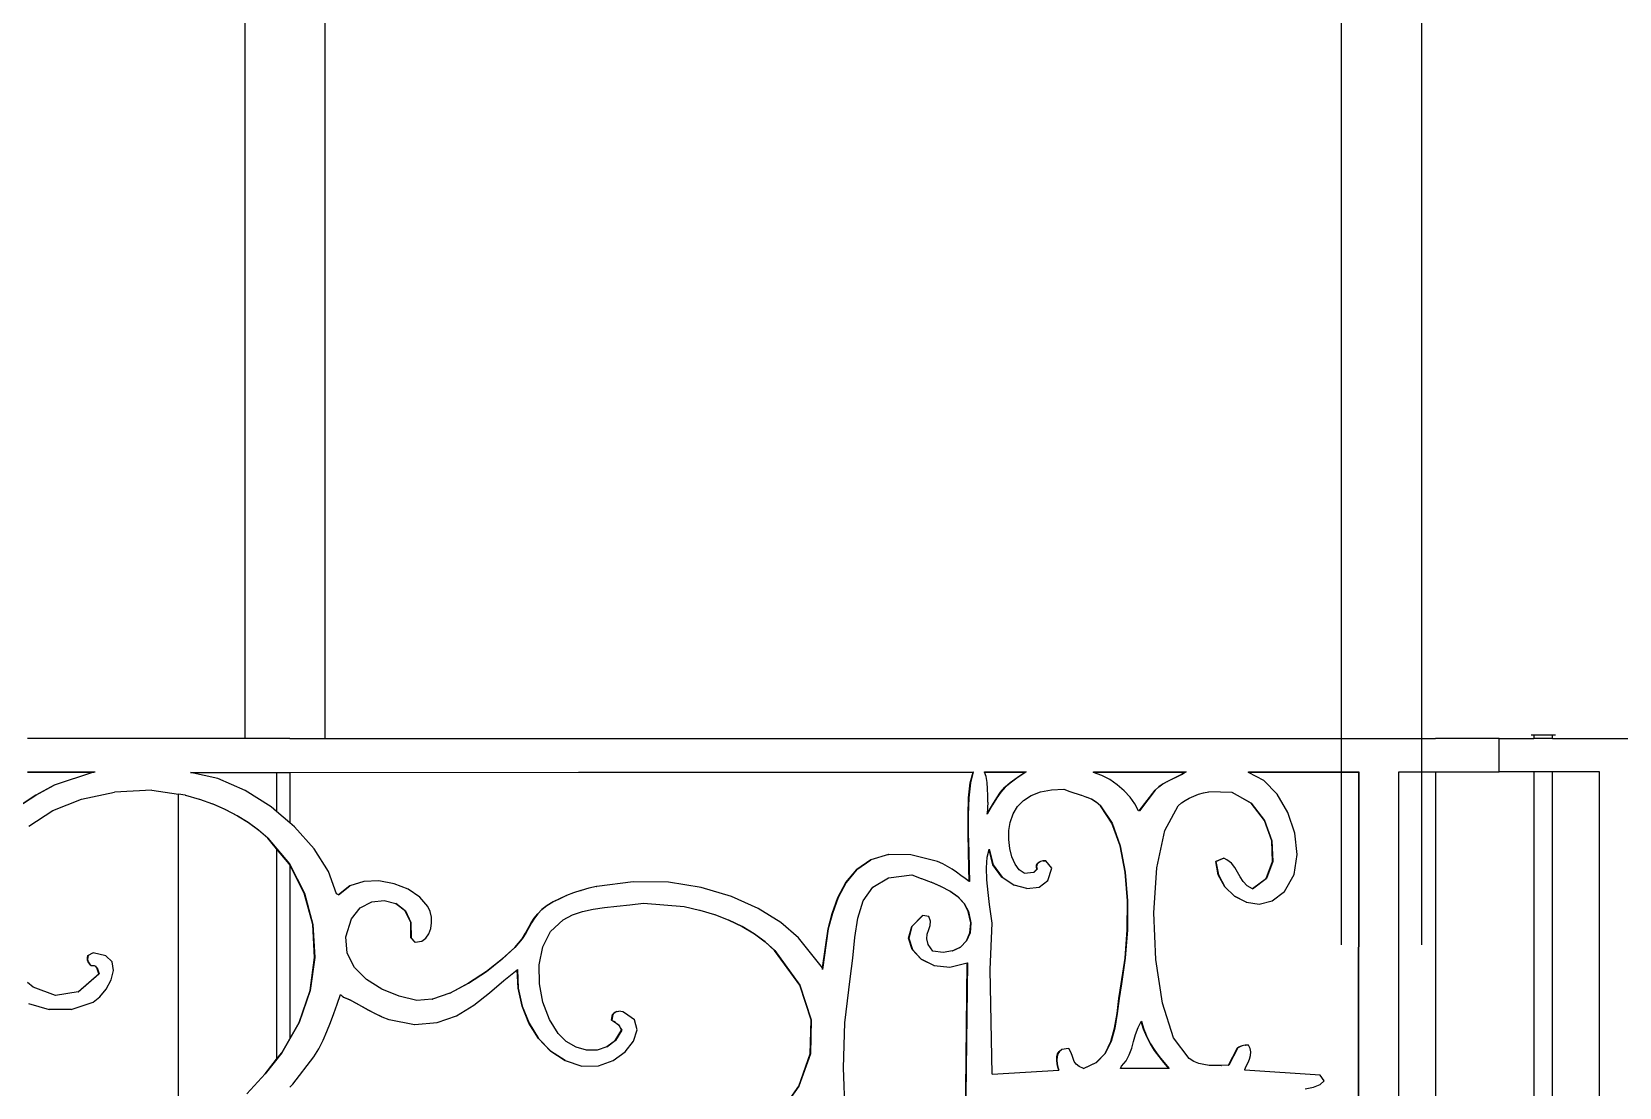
# Model space of a CAD drawing. Header units: inches. Extents: x -2812 to 9774, y -15726 to -746.
# Drawn here: x 3397.07 to 3436.69, y -9209.95 to -9183.62 of the extents above; entities that cross this region are included whole.
import ezdxf

# ---------------------------------------------------------------- set-up
doc = ezdxf.new("R2010")
doc.units = ezdxf.units.IN
doc.header["$LTSCALE"] = 17
doc.header["$MEASUREMENT"] = 0
doc.layers.add('OUTLINE', color=1, linetype='Continuous', lineweight=25)

# ---------------------------------------------------------------- blocks, each defined once
blk = doc.blocks.new('fddd')
for p, q in [((-495.762, -3264.215), (-499.529, -3264.215)), ((-493.313, -3264.215), (-495.762, -3264.215)), ((-492.984, -3264.215), (-493.313, -3264.215)), ((-492.984, -3264.215), (-464.387, -3264.215)), ((-462.804, -3264.215), (-464.387, -3264.215)), ((-462.804, -3265.045), (-462.804, -3264.215)), ((-462.804, -3264.215), (-461.938, -3264.215)), ((-462.005, -3264.125), (-461.938, -3264.125)), ((-461.938, -3264.125), (-461.938, -3264.215)), ((-461.938, -3264.125), (-461.466, -3264.125)), ((-461.466, -3264.215), (-461.938, -3264.215)), ((-461.466, -3264.215), (-461.466, -3264.125)), ((-461.466, -3264.125), (-461.399, -3264.125)), ((-461.466, -3264.215), (-459.017, -3264.215)), ((-499.529, -3265.049), (-497.848, -3265.045)), ((-499.529, -3265.055), (-497.88, -3265.055)), ((-499.325, -3265.627), (-498.864, -3265.376)), ((-498.86, -3265.376), (-499.321, -3265.627)), ((-498.864, -3265.376), (-498.86, -3265.376)), ((-497.88, -3265.055), (-498.86, -3265.376)), ((-497.88, -3265.055), (-497.875, -3265.055)), ((-497.875, -3265.055), (-497.848, -3265.045)), ((-497.848, -3265.045), (-497.843, -3265.045)), ((-495.462, -3265.065), (-493.313, -3265.063)), ((-494.777, -3265.217), (-495.462, -3265.065)), ((-494.095, -3265.513), (-494.777, -3265.217)), ((-493.313, -3265.063), (-493.313, -3266.037)), ((-493.313, -3265.063), (-492.984, -3265.063)), ((-492.984, -3265.063), (-485.774, -3265.055)), ((-492.984, -3265.063), (-492.984, -3266.317)), ((-485.774, -3265.055), (-475.927, -3265.045)), ((-485.774, -3265.055), (-475.93, -3265.055)), ((-476.041, -3265.696), (-476, -3265.323)), ((-475.996, -3265.323), (-476.036, -3265.696)), ((-476, -3265.323), (-475.93, -3265.055)), ((-476, -3265.323), (-475.996, -3265.323)), ((-475.925, -3265.055), (-475.996, -3265.323)), ((-475.93, -3265.055), (-475.927, -3265.045)), ((-475.93, -3265.055), (-475.925, -3265.055)), ((-475.927, -3265.045), (-475.922, -3265.045)), ((-475.922, -3265.045), (-475.925, -3265.055)), ((-475.649, -3265.045), (-474.613, -3265.045)), ((-475.646, -3265.055), (-475.649, -3265.045)), ((-475.646, -3265.055), (-474.628, -3265.055)), ((-475.607, -3265.165), (-475.646, -3265.055)), ((-475.581, -3265.309), (-475.607, -3265.165)), ((-475.568, -3265.468), (-475.581, -3265.309)), ((-475.137, -3265.432), (-475.008, -3265.318)), ((-475.003, -3265.318), (-475.132, -3265.432)), ((-475.008, -3265.318), (-474.839, -3265.194)), ((-475.008, -3265.318), (-475.003, -3265.318)), ((-474.834, -3265.194), (-475.003, -3265.318)), ((-474.839, -3265.194), (-474.628, -3265.055)), ((-474.839, -3265.194), (-474.834, -3265.194)), ((-474.624, -3265.055), (-474.834, -3265.194)), ((-474.628, -3265.055), (-474.613, -3265.045)), ((-474.628, -3265.055), (-474.624, -3265.055)), ((-474.608, -3265.045), (-474.624, -3265.055)), ((-474.613, -3265.045), (-474.608, -3265.045)), ((-472.922, -3265.045), (-470.62, -3265.045)), ((-472.922, -3265.055), (-472.922, -3265.045)), ((-472.922, -3265.055), (-470.638, -3265.055)), ((-472.922, -3265.065), (-472.922, -3265.055)), ((-472.719, -3265.138), (-472.922, -3265.065)), ((-472.52, -3265.241), (-472.719, -3265.138)), ((-472.332, -3265.37), (-472.52, -3265.241)), ((-472.16, -3265.518), (-472.332, -3265.37)), ((-471.389, -3265.501), (-471.298, -3265.419)), ((-471.293, -3265.419), (-471.384, -3265.501)), ((-471.298, -3265.419), (-471.195, -3265.348)), ((-471.298, -3265.419), (-471.293, -3265.419)), ((-471.19, -3265.348), (-471.293, -3265.419)), ((-471.195, -3265.348), (-471.084, -3265.285)), ((-471.195, -3265.348), (-471.19, -3265.348)), ((-471.079, -3265.285), (-471.19, -3265.348)), ((-471.084, -3265.285), (-470.967, -3265.227)), ((-471.084, -3265.285), (-471.079, -3265.285)), ((-470.962, -3265.227), (-471.079, -3265.285)), ((-470.967, -3265.227), (-470.849, -3265.169)), ((-470.967, -3265.227), (-470.962, -3265.227)), ((-470.844, -3265.169), (-470.962, -3265.227)), ((-470.849, -3265.169), (-470.732, -3265.11)), ((-470.849, -3265.169), (-470.844, -3265.169)), ((-470.727, -3265.11), (-470.844, -3265.169)), ((-470.732, -3265.11), (-470.638, -3265.055)), ((-470.732, -3265.11), (-470.727, -3265.11)), ((-470.633, -3265.055), (-470.727, -3265.11)), ((-470.638, -3265.055), (-470.62, -3265.045)), ((-470.638, -3265.055), (-470.633, -3265.055)), ((-470.616, -3265.045), (-470.633, -3265.055)), ((-470.62, -3265.045), (-470.616, -3265.045)), ((-469.053, -3265.045), (-466.306, -3265.045)), ((-469.053, -3265.055), (-469.053, -3265.045)), ((-469.053, -3265.055), (-466.306, -3265.055)), ((-469.053, -3265.065), (-469.053, -3265.055)), ((-468.674, -3265.259), (-469.053, -3265.065)), ((-468.34, -3265.606), (-468.674, -3265.259)), ((-466.319, -3278.755), (-466.306, -3265.055)), ((-466.301, -3265.055), (-466.314, -3278.755)), ((-466.306, -3265.055), (-466.306, -3265.045)), ((-466.306, -3265.045), (-466.301, -3265.045)), ((-466.306, -3265.055), (-466.301, -3265.055)), ((-466.301, -3265.045), (-466.301, -3265.055)), ((-465.309, -3265.045), (-464.387, -3265.045)), ((-465.309, -3291.653), (-465.309, -3265.045)), ((-464.387, -3265.045), (-464.387, -3291.653)), ((-464.387, -3265.045), (-462.804, -3265.045)), ((-461.938, -3265.045), (-462.804, -3265.045)), ((-461.938, -3265.045), (-461.938, -3293.913)), ((-461.466, -3265.045), (-461.938, -3265.045)), ((-461.466, -3293.913), (-461.466, -3265.045)), ((-460.3, -3265.045), (-461.466, -3265.045)), ((-460.3, -3293.913), (-460.3, -3265.045)), ((-499.768, -3265.922), (-499.325, -3265.627)), ((-499.321, -3265.627), (-499.764, -3265.922)), ((-499.325, -3265.627), (-499.321, -3265.627)), ((-498.895, -3266.014), (-498.182, -3265.729)), ((-498.182, -3265.729), (-497.358, -3265.555)), ((-496.429, -3265.501), (-497.358, -3265.555)), ((-496.429, -3265.501), (-495.762, -3265.6)), ((-495.762, -3274.515), (-495.762, -3265.6)), ((-495.591, -3265.625), (-495.762, -3265.6)), ((-495.591, -3265.625), (-495.586, -3265.625)), ((-495.586, -3265.625), (-495.242, -3265.727)), ((-495.242, -3265.727), (-495.237, -3265.727)), ((-495.237, -3265.727), (-494.909, -3265.847)), ((-493.447, -3265.924), (-494.095, -3265.513)), ((-476.057, -3266.128), (-476.041, -3265.696)), ((-476.036, -3265.696), (-476.052, -3266.128)), ((-476.041, -3265.696), (-476.036, -3265.696)), ((-475.566, -3265.801), (-475.575, -3266.094)), ((-475.564, -3265.634), (-475.568, -3265.468)), ((-475.566, -3265.801), (-475.564, -3265.634)), ((-475.447, -3265.871), (-475.34, -3265.693)), ((-475.335, -3265.693), (-475.442, -3265.871)), ((-475.34, -3265.693), (-475.242, -3265.552)), ((-475.34, -3265.693), (-475.335, -3265.693)), ((-475.237, -3265.552), (-475.335, -3265.693)), ((-475.242, -3265.552), (-475.137, -3265.432)), ((-475.242, -3265.552), (-475.237, -3265.552)), ((-475.132, -3265.432), (-475.237, -3265.552)), ((-475.137, -3265.432), (-475.132, -3265.432)), ((-474.82, -3265.914), (-474.669, -3265.758)), ((-474.669, -3265.758), (-474.478, -3265.635)), ((-474.478, -3265.635), (-474.248, -3265.546)), ((-474.248, -3265.546), (-473.977, -3265.494)), ((-473.977, -3265.494), (-473.666, -3265.48)), ((-473.666, -3265.48), (-473.517, -3265.535)), ((-473.517, -3265.535), (-473.512, -3265.535)), ((-473.512, -3265.535), (-473.229, -3265.626)), ((-473.229, -3265.626), (-473.224, -3265.626)), ((-473.224, -3265.626), (-473.096, -3265.675)), ((-473.096, -3265.675), (-473.091, -3265.675)), ((-472.972, -3265.732), (-473.096, -3265.675)), ((-473.091, -3265.675), (-472.967, -3265.732)), ((-472.857, -3265.803), (-472.972, -3265.732)), ((-472.972, -3265.732), (-472.967, -3265.732)), ((-472.967, -3265.732), (-472.852, -3265.803)), ((-472.857, -3265.803), (-472.852, -3265.803)), ((-472.753, -3265.895), (-472.857, -3265.803)), ((-472.852, -3265.803), (-472.748, -3265.895)), ((-472.011, -3265.68), (-472.16, -3265.518)), ((-471.891, -3265.849), (-472.011, -3265.68)), ((-471.786, -3266.019), (-471.389, -3265.501)), ((-471.384, -3265.501), (-471.781, -3266.019)), ((-471.389, -3265.501), (-471.384, -3265.501)), ((-470.814, -3265.895), (-470.733, -3265.822)), ((-470.733, -3265.822), (-470.641, -3265.758)), ((-470.641, -3265.758), (-470.538, -3265.701)), ((-470.538, -3265.701), (-470.425, -3265.651)), ((-470.425, -3265.651), (-470.305, -3265.608)), ((-470.305, -3265.608), (-470.177, -3265.572)), ((-470.177, -3265.572), (-470.045, -3265.542)), ((-469.461, -3265.564), (-470.045, -3265.542)), ((-469.461, -3265.564), (-469.456, -3265.564)), ((-468.993, -3265.832), (-469.461, -3265.564)), ((-469.456, -3265.564), (-468.989, -3265.832)), ((-468.073, -3266.06), (-468.34, -3265.606)), ((-499.492, -3266.404), (-498.895, -3266.014)), ((-494.909, -3265.847), (-494.904, -3265.847)), ((-494.593, -3265.986), (-494.909, -3265.847)), ((-494.904, -3265.847), (-494.588, -3265.986)), ((-494.593, -3265.986), (-494.588, -3265.986)), ((-494.296, -3266.143), (-494.593, -3265.986)), ((-494.588, -3265.986), (-494.291, -3266.143)), ((-494.019, -3266.315), (-494.296, -3266.143)), ((-494.296, -3266.143), (-494.291, -3266.143)), ((-494.291, -3266.143), (-494.014, -3266.315)), ((-493.313, -3266.037), (-493.447, -3265.924)), ((-492.984, -3266.317), (-493.313, -3266.037)), ((-476.057, -3266.128), (-476.052, -3266.128)), ((-476.056, -3266.587), (-476.057, -3266.128)), ((-476.052, -3266.128), (-476.051, -3266.587)), ((-475.442, -3265.871), (-475.575, -3266.102)), ((-475.575, -3266.094), (-475.447, -3265.871)), ((-475.575, -3266.102), (-475.575, -3266.094)), ((-475.447, -3265.871), (-475.442, -3265.871)), ((-475.005, -3266.31), (-474.932, -3266.098)), ((-474.932, -3266.098), (-474.82, -3265.914)), ((-472.464, -3266.326), (-472.753, -3265.895)), ((-472.753, -3265.895), (-472.748, -3265.895)), ((-472.748, -3265.895), (-472.459, -3266.326)), ((-471.806, -3266.019), (-471.891, -3265.849)), ((-471.786, -3266.019), (-471.806, -3266.019)), ((-471.781, -3266.019), (-471.786, -3266.019)), ((-471.144, -3266.509), (-470.814, -3265.895)), ((-468.993, -3265.832), (-468.989, -3265.832)), ((-468.661, -3266.262), (-468.993, -3265.832)), ((-468.989, -3265.832), (-468.656, -3266.262)), ((-467.899, -3266.576), (-468.073, -3266.06)), ((-494.019, -3266.315), (-494.014, -3266.315)), ((-493.764, -3266.502), (-494.019, -3266.315)), ((-494.014, -3266.315), (-493.759, -3266.502)), ((-493.764, -3266.502), (-493.759, -3266.502)), ((-493.533, -3266.704), (-493.764, -3266.502)), ((-493.759, -3266.502), (-493.528, -3266.704)), ((-492.865, -3266.417), (-492.984, -3266.317)), ((-492.378, -3266.964), (-492.865, -3266.417)), ((-476.045, -3267.038), (-476.056, -3266.587)), ((-476.056, -3266.587), (-476.051, -3266.587)), ((-476.051, -3266.587), (-476.04, -3267.038)), ((-475.037, -3266.734), (-475.035, -3266.514)), ((-475.035, -3266.514), (-475.005, -3266.31)), ((-472.464, -3266.326), (-472.459, -3266.326)), ((-472.261, -3266.891), (-472.464, -3266.326)), ((-472.459, -3266.326), (-472.256, -3266.891)), ((-471.343, -3267.442), (-471.144, -3266.509)), ((-468.661, -3266.262), (-468.656, -3266.262)), ((-468.478, -3266.772), (-468.661, -3266.262)), ((-468.656, -3266.262), (-468.473, -3266.772)), ((-467.839, -3267.107), (-467.899, -3266.576)), ((-493.533, -3266.704), (-493.528, -3266.704)), ((-493.313, -3266.966), (-493.533, -3266.704)), ((-493.528, -3266.704), (-492.99, -3267.346)), ((-493.313, -3266.966), (-493.313, -3272.217)), ((-492.995, -3267.346), (-493.313, -3266.966)), ((-492.019, -3267.533), (-492.378, -3266.964)), ((-475.58, -3267.177), (-475.528, -3266.983)), ((-475.528, -3266.983), (-475.525, -3266.973)), ((-475.435, -3267.368), (-475.528, -3266.983)), ((-475.525, -3266.973), (-475.43, -3267.368)), ((-475.011, -3266.956), (-475.037, -3266.734)), ((-474.96, -3267.166), (-475.011, -3266.956)), ((-472.261, -3266.891), (-472.256, -3266.891)), ((-472.136, -3267.55), (-472.261, -3266.891)), ((-472.256, -3266.891), (-472.131, -3267.55)), ((-468.457, -3267.282), (-468.478, -3266.772)), ((-468.478, -3266.772), (-468.473, -3266.772)), ((-468.473, -3266.772), (-468.452, -3267.282)), ((-492.995, -3267.346), (-492.99, -3267.346)), ((-492.984, -3267.367), (-492.995, -3267.346)), ((-492.99, -3267.346), (-492.616, -3268.073)), ((-492.984, -3267.367), (-492.984, -3271.704)), ((-492.621, -3268.073), (-492.984, -3267.367)), ((-478.834, -3267.486), (-478.484, -3267.242)), ((-478.48, -3267.242), (-478.829, -3267.486)), ((-478.484, -3267.242), (-478.48, -3267.242)), ((-478.04, -3267.11), (-478.48, -3267.242)), ((-478.04, -3267.11), (-478.035, -3267.11)), ((-477.484, -3267.118), (-478.035, -3267.11)), ((-476.815, -3267.284), (-477.484, -3267.118)), ((-476.687, -3267.34), (-476.815, -3267.284)), ((-476.566, -3267.405), (-476.687, -3267.34)), ((-476.453, -3267.478), (-476.566, -3267.405)), ((-476.045, -3267.038), (-476.04, -3267.038)), ((-476.033, -3267.447), (-476.045, -3267.038)), ((-476.04, -3267.038), (-476.028, -3267.447)), ((-475.598, -3267.442), (-475.58, -3267.177)), ((-475.435, -3267.368), (-475.43, -3267.368)), ((-475.212, -3267.671), (-475.435, -3267.368)), ((-475.43, -3267.368), (-475.208, -3267.671)), ((-474.883, -3267.348), (-474.96, -3267.166)), ((-474.781, -3267.489), (-474.883, -3267.348)), ((-474.35, -3267.418), (-474.346, -3267.373)), ((-474.346, -3267.373), (-474.329, -3267.336)), ((-474.346, -3267.373), (-474.341, -3267.373)), ((-474.341, -3267.373), (-474.345, -3267.418)), ((-474.324, -3267.336), (-474.341, -3267.373)), ((-474.329, -3267.336), (-474.298, -3267.306)), ((-474.329, -3267.336), (-474.324, -3267.336)), ((-474.294, -3267.306), (-474.324, -3267.336)), ((-474.298, -3267.306), (-474.253, -3267.284)), ((-474.298, -3267.306), (-474.294, -3267.306)), ((-474.248, -3267.284), (-474.294, -3267.306)), ((-474.253, -3267.284), (-474.248, -3267.284)), ((-474.193, -3267.27), (-474.248, -3267.284)), ((-474.193, -3267.27), (-474.188, -3267.27)), ((-474.188, -3267.27), (-474.117, -3267.264)), ((-474.116, -3267.265), (-474.188, -3267.27)), ((-474.117, -3267.264), (-474.116, -3267.265)), ((-474.112, -3267.264), (-474.116, -3267.265)), ((-474.116, -3267.265), (-474.115, -3267.266)), ((-473.963, -3267.45), (-474.112, -3267.264)), ((-469.876, -3267.284), (-469.678, -3267.201)), ((-469.876, -3267.284), (-469.872, -3267.284)), ((-469.813, -3267.618), (-469.876, -3267.284)), ((-469.676, -3267.203), (-469.872, -3267.284)), ((-469.872, -3267.284), (-469.809, -3267.618)), ((-469.678, -3267.201), (-469.676, -3267.203)), ((-469.673, -3267.201), (-469.676, -3267.203)), ((-469.599, -3267.243), (-469.673, -3267.201)), ((-469.484, -3267.327), (-469.599, -3267.243)), ((-469.399, -3267.432), (-469.484, -3267.327)), ((-468.613, -3267.708), (-468.457, -3267.282)), ((-468.452, -3267.282), (-468.608, -3267.708)), ((-468.457, -3267.282), (-468.452, -3267.282)), ((-467.919, -3267.607), (-467.839, -3267.107)), ((-491.817, -3268.093), (-492.019, -3267.533)), ((-491.139, -3267.78), (-491.481, -3267.891)), ((-491.139, -3267.78), (-491.134, -3267.78)), ((-490.762, -3267.767), (-491.134, -3267.78)), ((-490.762, -3267.767), (-490.757, -3267.767)), ((-490.379, -3267.837), (-490.757, -3267.767)), ((-484.416, -3267.788), (-485.32, -3267.907)), ((-484.416, -3267.788), (-484.411, -3267.788)), ((-483.536, -3267.803), (-484.411, -3267.788)), ((-482.713, -3267.933), (-483.536, -3267.803)), ((-479.103, -3267.81), (-478.834, -3267.486)), ((-478.829, -3267.486), (-479.098, -3267.81)), ((-478.834, -3267.486), (-478.829, -3267.486)), ((-478.434, -3267.92), (-478.043, -3267.694)), ((-478.043, -3267.694), (-477.46, -3267.616)), ((-477.46, -3267.616), (-477.223, -3267.708)), ((-477.223, -3267.708), (-477.218, -3267.708)), ((-477.218, -3267.708), (-476.975, -3267.803)), ((-476.975, -3267.803), (-476.971, -3267.803)), ((-476.733, -3267.907), (-476.975, -3267.803)), ((-476.971, -3267.803), (-476.728, -3267.907)), ((-476.343, -3267.554), (-476.453, -3267.478)), ((-476.236, -3267.632), (-476.343, -3267.554)), ((-476.129, -3267.709), (-476.236, -3267.632)), ((-476.026, -3267.779), (-476.129, -3267.709)), ((-476.033, -3267.447), (-476.028, -3267.447)), ((-476.026, -3267.779), (-476.033, -3267.447)), ((-476.028, -3267.447), (-476.021, -3267.782)), ((-476.021, -3267.782), (-476.026, -3267.779)), ((-475.587, -3267.744), (-475.598, -3267.442)), ((-475.558, -3268.057), (-475.587, -3267.744)), ((-475.212, -3267.671), (-475.208, -3267.671)), ((-474.914, -3267.873), (-475.212, -3267.671)), ((-475.208, -3267.671), (-474.909, -3267.873)), ((-474.657, -3267.575), (-474.781, -3267.489)), ((-474.657, -3267.575), (-474.414, -3267.554)), ((-474.414, -3267.554), (-474.34, -3267.471)), ((-474.414, -3267.554), (-474.409, -3267.554)), ((-474.335, -3267.471), (-474.409, -3267.554)), ((-474.34, -3267.471), (-474.35, -3267.418)), ((-474.35, -3267.418), (-474.345, -3267.418)), ((-474.345, -3267.418), (-474.335, -3267.471)), ((-474.34, -3267.471), (-474.335, -3267.471)), ((-474.285, -3267.927), (-474.061, -3267.76)), ((-474.061, -3267.76), (-473.963, -3267.45)), ((-472.136, -3267.55), (-472.131, -3267.55)), ((-472.079, -3268.263), (-472.136, -3267.55)), ((-472.131, -3267.55), (-472.074, -3268.263)), ((-471.417, -3268.561), (-471.343, -3267.442)), ((-469.813, -3267.618), (-469.809, -3267.618)), ((-469.649, -3267.913), (-469.813, -3267.618)), ((-469.809, -3267.618), (-469.644, -3267.913)), ((-469.331, -3267.549), (-469.399, -3267.432)), ((-469.265, -3267.67), (-469.331, -3267.549)), ((-469.19, -3267.786), (-469.265, -3267.67)), ((-469.09, -3267.889), (-469.19, -3267.786)), ((-468.957, -3267.967), (-468.613, -3267.708)), ((-468.608, -3267.708), (-468.954, -3267.969)), ((-468.613, -3267.708), (-468.608, -3267.708)), ((-468.161, -3268.031), (-467.919, -3267.607)), ((-492.411, -3268.859), (-492.621, -3268.073)), ((-492.621, -3268.073), (-492.616, -3268.073)), ((-492.616, -3268.073), (-492.406, -3268.859)), ((-491.771, -3268.113), (-491.817, -3268.093)), ((-491.771, -3268.113), (-491.485, -3267.891)), ((-491.768, -3268.114), (-491.771, -3268.113)), ((-491.481, -3267.891), (-491.768, -3268.114)), ((-491.485, -3267.891), (-491.481, -3267.891)), ((-490.03, -3267.976), (-490.379, -3267.837)), ((-489.739, -3268.17), (-490.03, -3267.976)), ((-489.536, -3268.404), (-489.739, -3268.17)), ((-486.256, -3268.212), (-486.084, -3268.136)), ((-486.079, -3268.136), (-486.251, -3268.212)), ((-486.084, -3268.136), (-486.079, -3268.136)), ((-485.904, -3268.067), (-486.079, -3268.136)), ((-485.904, -3268.067), (-485.899, -3268.067)), ((-485.716, -3268.006), (-485.899, -3268.067)), ((-485.716, -3268.006), (-485.711, -3268.006)), ((-485.523, -3267.952), (-485.711, -3268.006)), ((-485.523, -3267.952), (-485.518, -3267.952)), ((-485.325, -3267.907), (-485.518, -3267.952)), ((-485.325, -3267.907), (-485.32, -3267.907)), ((-481.96, -3268.157), (-482.713, -3267.933)), ((-481.293, -3268.456), (-481.96, -3268.157)), ((-479.446, -3268.579), (-479.303, -3268.184)), ((-479.298, -3268.184), (-479.442, -3268.579)), ((-479.303, -3268.184), (-479.103, -3267.81)), ((-479.303, -3268.184), (-479.298, -3268.184)), ((-479.098, -3267.81), (-479.298, -3268.184)), ((-479.103, -3267.81), (-479.098, -3267.81)), ((-478.675, -3268.264), (-478.434, -3267.92)), ((-476.733, -3267.907), (-476.728, -3267.907)), ((-476.508, -3268.025), (-476.733, -3267.907)), ((-476.728, -3267.907), (-476.503, -3268.025)), ((-476.508, -3268.025), (-476.503, -3268.025)), ((-476.311, -3268.164), (-476.508, -3268.025)), ((-476.503, -3268.025), (-476.306, -3268.164)), ((-476.311, -3268.164), (-476.306, -3268.164)), ((-476.155, -3268.33), (-476.311, -3268.164)), ((-476.306, -3268.164), (-476.15, -3268.33)), ((-475.519, -3268.357), (-475.558, -3268.057)), ((-474.914, -3267.873), (-474.909, -3267.873)), ((-474.59, -3267.961), (-474.909, -3267.873)), ((-474.586, -3267.961), (-474.59, -3267.961)), ((-474.586, -3267.961), (-474.585, -3267.961)), ((-474.585, -3267.961), (-474.285, -3267.927)), ((-469.649, -3267.913), (-469.644, -3267.913)), ((-469.408, -3268.149), (-469.649, -3267.913)), ((-469.644, -3267.913), (-469.403, -3268.149)), ((-469.408, -3268.149), (-469.403, -3268.149)), ((-469.114, -3268.302), (-469.408, -3268.149)), ((-469.403, -3268.149), (-469.109, -3268.302)), ((-468.957, -3267.967), (-469.09, -3267.889)), ((-468.954, -3267.969), (-468.957, -3267.967)), ((-468.464, -3268.265), (-468.161, -3268.031)), ((-491.445, -3268.715), (-491.225, -3268.441)), ((-491.225, -3268.441), (-490.939, -3268.289)), ((-490.939, -3268.289), (-490.63, -3268.254)), ((-490.63, -3268.254), (-490.341, -3268.332)), ((-490.341, -3268.332), (-490.336, -3268.332)), ((-490.104, -3268.518), (-490.341, -3268.332)), ((-490.336, -3268.332), (-490.099, -3268.518)), ((-490.104, -3268.518), (-490.099, -3268.518)), ((-489.964, -3268.806), (-490.104, -3268.518)), ((-490.099, -3268.518), (-489.96, -3268.806)), ((-489.48, -3268.529), (-489.536, -3268.404)), ((-489.449, -3268.669), (-489.48, -3268.529)), ((-486.882, -3268.698), (-486.797, -3268.586)), ((-486.792, -3268.586), (-486.877, -3268.698)), ((-486.797, -3268.586), (-486.694, -3268.481)), ((-486.797, -3268.586), (-486.792, -3268.586)), ((-486.689, -3268.481), (-486.792, -3268.586)), ((-486.694, -3268.481), (-486.565, -3268.384)), ((-486.694, -3268.481), (-486.689, -3268.481)), ((-486.56, -3268.384), (-486.689, -3268.481)), ((-486.565, -3268.384), (-486.416, -3268.294)), ((-486.565, -3268.384), (-486.56, -3268.384)), ((-486.412, -3268.294), (-486.56, -3268.384)), ((-486.416, -3268.294), (-486.256, -3268.212)), ((-486.416, -3268.294), (-486.412, -3268.294)), ((-486.251, -3268.212), (-486.412, -3268.294)), ((-486.256, -3268.212), (-486.251, -3268.212)), ((-485.929, -3268.615), (-485.678, -3268.53)), ((-485.678, -3268.53), (-485.41, -3268.471)), ((-485.41, -3268.471), (-485.125, -3268.43)), ((-485.125, -3268.43), (-484.822, -3268.398)), ((-484.822, -3268.398), (-484.498, -3268.364)), ((-484.498, -3268.364), (-484.155, -3268.321)), ((-484.155, -3268.321), (-483.143, -3268.404)), ((-483.143, -3268.404), (-483.138, -3268.404)), ((-483.138, -3268.404), (-482.755, -3268.494)), ((-482.755, -3268.494), (-482.75, -3268.494)), ((-482.75, -3268.494), (-482.382, -3268.608)), ((-480.729, -3268.807), (-481.293, -3268.456)), ((-479.547, -3268.964), (-479.446, -3268.579)), ((-479.442, -3268.579), (-479.543, -3268.964)), ((-479.446, -3268.579), (-479.442, -3268.579)), ((-478.81, -3268.694), (-478.675, -3268.264)), ((-476.155, -3268.33), (-476.15, -3268.33)), ((-476.051, -3268.529), (-476.155, -3268.33)), ((-476.15, -3268.33), (-476.046, -3268.529)), ((-476.051, -3268.529), (-476.046, -3268.529)), ((-475.99, -3268.817), (-476.051, -3268.529)), ((-476.046, -3268.529), (-475.985, -3268.817)), ((-475.451, -3268.819), (-475.519, -3268.357)), ((-472.082, -3268.991), (-472.079, -3268.263)), ((-472.079, -3268.263), (-472.074, -3268.263)), ((-472.074, -3268.263), (-472.077, -3268.991)), ((-471.369, -3269.73), (-471.417, -3268.561)), ((-469.114, -3268.302), (-469.109, -3268.302)), ((-469.109, -3268.302), (-468.793, -3268.348)), ((-468.791, -3268.348), (-468.793, -3268.348)), ((-468.791, -3268.348), (-468.788, -3268.348)), ((-468.788, -3268.348), (-468.464, -3268.265)), ((-492.411, -3268.859), (-492.406, -3268.859)), ((-492.363, -3269.678), (-492.411, -3268.859)), ((-492.406, -3268.859), (-492.358, -3269.678)), ((-491.588, -3269.164), (-491.445, -3268.715)), ((-489.964, -3268.806), (-489.96, -3268.806)), ((-489.962, -3269.192), (-489.964, -3268.806)), ((-489.96, -3268.806), (-489.957, -3269.192)), ((-489.512, -3269.088), (-489.466, -3268.957)), ((-489.466, -3268.957), (-489.445, -3268.815)), ((-489.445, -3268.815), (-489.449, -3268.669)), ((-487.1, -3269.074), (-486.956, -3268.816)), ((-486.951, -3268.816), (-487.095, -3269.074)), ((-486.956, -3268.816), (-486.882, -3268.698)), ((-486.956, -3268.816), (-486.951, -3268.816)), ((-486.877, -3268.698), (-486.951, -3268.816)), ((-486.882, -3268.698), (-486.877, -3268.698)), ((-486.476, -3269.029), (-486.163, -3268.736)), ((-486.163, -3268.736), (-485.929, -3268.615)), ((-482.382, -3268.608), (-482.377, -3268.608)), ((-482.377, -3268.608), (-482.028, -3268.745)), ((-482.028, -3268.745), (-482.023, -3268.745)), ((-481.697, -3268.904), (-482.028, -3268.745)), ((-482.023, -3268.745), (-481.693, -3268.904)), ((-481.697, -3268.904), (-481.693, -3268.904)), ((-481.394, -3269.085), (-481.697, -3268.904)), ((-481.693, -3268.904), (-481.389, -3269.085)), ((-480.286, -3269.192), (-480.729, -3268.807)), ((-479.543, -3268.964), (-479.691, -3269.98)), ((-479.691, -3269.939), (-479.547, -3268.964)), ((-479.547, -3268.964), (-479.543, -3268.964)), ((-478.88, -3269.182), (-478.81, -3268.694)), ((-477.539, -3269.199), (-477.463, -3268.905)), ((-477.458, -3268.905), (-477.534, -3269.199)), ((-477.463, -3268.905), (-477.192, -3268.632)), ((-477.463, -3268.905), (-477.458, -3268.905)), ((-477.187, -3268.632), (-477.458, -3268.905)), ((-477.192, -3268.632), (-477.187, -3268.632)), ((-477.038, -3268.653), (-477.187, -3268.632)), ((-477.073, -3269.094), (-477.036, -3268.983)), ((-476.992, -3268.77), (-477.038, -3268.653)), ((-477.036, -3268.983), (-477, -3268.878)), ((-477, -3268.878), (-476.992, -3268.77)), ((-476.009, -3269.065), (-475.99, -3268.817)), ((-475.985, -3268.817), (-476.004, -3269.065)), ((-475.99, -3268.817), (-475.985, -3268.817)), ((-475.501, -3269.98), (-475.451, -3268.819)), ((-472.136, -3269.694), (-472.082, -3268.991)), ((-472.077, -3268.991), (-472.131, -3269.694)), ((-472.082, -3268.991), (-472.077, -3268.991)), ((-491.551, -3269.569), (-491.588, -3269.164)), ((-489.962, -3269.192), (-489.957, -3269.192)), ((-489.863, -3269.296), (-489.962, -3269.192)), ((-489.957, -3269.192), (-489.858, -3269.296)), ((-489.863, -3269.296), (-489.858, -3269.296)), ((-489.858, -3269.296), (-489.685, -3269.275)), ((-489.685, -3269.275), (-489.585, -3269.197)), ((-489.585, -3269.197), (-489.512, -3269.088)), ((-487.371, -3269.431), (-487.185, -3269.213)), ((-487.18, -3269.213), (-487.366, -3269.431)), ((-487.185, -3269.213), (-487.1, -3269.074)), ((-487.185, -3269.213), (-487.18, -3269.213)), ((-487.095, -3269.074), (-487.18, -3269.213)), ((-487.1, -3269.074), (-487.095, -3269.074)), ((-486.671, -3269.414), (-486.476, -3269.029)), ((-481.394, -3269.085), (-481.389, -3269.085)), ((-481.122, -3269.285), (-481.394, -3269.085)), ((-481.389, -3269.085), (-481.118, -3269.285)), ((-481.122, -3269.285), (-481.118, -3269.285)), ((-480.886, -3269.503), (-481.122, -3269.285)), ((-481.118, -3269.285), (-480.882, -3269.503)), ((-479.691, -3269.939), (-480.286, -3269.192)), ((-478.928, -3269.697), (-478.88, -3269.182)), ((-477.539, -3269.199), (-477.534, -3269.199)), ((-477.451, -3269.482), (-477.539, -3269.199)), ((-477.534, -3269.199), (-477.446, -3269.482)), ((-477.087, -3269.216), (-477.073, -3269.094)), ((-477.051, -3269.357), (-477.087, -3269.216)), ((-476.939, -3269.524), (-477.051, -3269.357)), ((-476.246, -3269.419), (-476.098, -3269.267)), ((-476.093, -3269.267), (-476.241, -3269.419)), ((-476.098, -3269.267), (-476.009, -3269.065)), ((-476.098, -3269.267), (-476.093, -3269.267)), ((-476.004, -3269.065), (-476.093, -3269.267)), ((-476.009, -3269.065), (-476.004, -3269.065)), ((-498.034, -3269.721), (-498.031, -3269.68)), ((-498.029, -3269.755), (-498.034, -3269.721)), ((-498.034, -3269.721), (-498.029, -3269.721)), ((-498.031, -3269.68), (-498.021, -3269.628)), ((-498.031, -3269.68), (-498.026, -3269.68)), ((-498.026, -3269.68), (-498.029, -3269.721)), ((-498.029, -3269.721), (-498.024, -3269.755)), ((-498.018, -3269.785), (-498.029, -3269.755)), ((-498.029, -3269.755), (-498.024, -3269.755)), ((-498.016, -3269.628), (-498.026, -3269.68)), ((-498.024, -3269.755), (-498.013, -3269.785)), ((-498.021, -3269.628), (-497.897, -3269.566)), ((-498.021, -3269.628), (-498.016, -3269.628)), ((-498.018, -3269.785), (-498.013, -3269.785)), ((-498, -3269.813), (-498.018, -3269.785)), ((-497.894, -3269.566), (-498.016, -3269.628)), ((-498.013, -3269.785), (-497.995, -3269.813)), ((-497.897, -3269.566), (-497.894, -3269.566)), ((-497.894, -3269.566), (-497.892, -3269.566)), ((-497.577, -3269.634), (-497.892, -3269.566)), ((-497.417, -3269.789), (-497.577, -3269.634)), ((-492.477, -3270.501), (-492.363, -3269.678)), ((-492.358, -3269.678), (-492.472, -3270.501)), ((-492.363, -3269.678), (-492.358, -3269.678)), ((-491.367, -3269.925), (-491.551, -3269.569)), ((-488.077, -3270.024), (-487.68, -3269.714)), ((-487.676, -3269.714), (-488.072, -3270.024)), ((-487.68, -3269.714), (-487.371, -3269.431)), ((-487.68, -3269.714), (-487.676, -3269.714)), ((-487.366, -3269.431), (-487.676, -3269.714)), ((-487.371, -3269.431), (-487.366, -3269.431)), ((-486.759, -3269.859), (-486.671, -3269.414)), ((-480.886, -3269.503), (-480.882, -3269.503)), ((-480.256, -3270.369), (-480.886, -3269.503)), ((-480.882, -3269.503), (-480.252, -3270.369)), ((-478.997, -3270.209), (-478.928, -3269.697)), ((-477.451, -3269.482), (-477.446, -3269.482)), ((-477.23, -3269.718), (-477.451, -3269.482)), ((-477.446, -3269.482), (-477.225, -3269.718)), ((-477.23, -3269.718), (-477.225, -3269.718)), ((-476.907, -3269.876), (-477.23, -3269.718)), ((-477.225, -3269.718), (-476.902, -3269.876)), ((-476.674, -3269.553), (-476.939, -3269.524)), ((-476.443, -3269.516), (-476.674, -3269.553)), ((-476.443, -3269.516), (-476.246, -3269.419)), ((-476.443, -3269.516), (-476.438, -3269.516)), ((-476.241, -3269.419), (-476.438, -3269.516)), ((-476.246, -3269.419), (-476.241, -3269.419)), ((-472.232, -3270.333), (-472.136, -3269.694)), ((-472.131, -3269.694), (-472.227, -3270.333)), ((-472.136, -3269.694), (-472.131, -3269.694)), ((-471.204, -3270.816), (-471.369, -3269.73)), ((-498.264, -3270.537), (-497.748, -3270.084)), ((-497.744, -3270.084), (-498.259, -3270.537)), ((-498, -3269.813), (-497.995, -3269.813)), ((-497.976, -3269.843), (-498, -3269.813)), ((-497.995, -3269.813), (-497.972, -3269.843)), ((-497.976, -3269.843), (-497.972, -3269.843)), ((-497.947, -3269.877), (-497.976, -3269.843)), ((-497.972, -3269.843), (-497.942, -3269.877)), ((-497.947, -3269.877), (-497.942, -3269.877)), ((-497.942, -3269.877), (-497.903, -3269.88)), ((-497.903, -3269.88), (-497.898, -3269.88)), ((-497.898, -3269.88), (-497.873, -3269.882)), ((-497.873, -3269.882), (-497.868, -3269.882)), ((-497.868, -3269.882), (-497.853, -3269.885)), ((-497.853, -3269.885), (-497.848, -3269.885)), ((-497.848, -3269.885), (-497.84, -3269.89)), ((-497.829, -3269.9), (-497.84, -3269.89)), ((-497.84, -3269.89), (-497.835, -3269.89)), ((-497.835, -3269.89), (-497.824, -3269.9)), ((-497.816, -3269.915), (-497.829, -3269.9)), ((-497.829, -3269.9), (-497.824, -3269.9)), ((-497.824, -3269.9), (-497.812, -3269.915)), ((-497.816, -3269.915), (-497.812, -3269.915)), ((-497.798, -3269.939), (-497.816, -3269.915)), ((-497.812, -3269.915), (-497.793, -3269.939)), ((-497.798, -3269.939), (-497.793, -3269.939)), ((-497.748, -3270.084), (-497.798, -3269.939)), ((-497.793, -3269.939), (-497.744, -3270.084)), ((-497.748, -3270.084), (-497.744, -3270.084)), ((-497.443, -3270.235), (-497.382, -3269.999)), ((-497.382, -3269.999), (-497.417, -3269.789)), ((-491.069, -3270.226), (-491.367, -3269.925)), ((-488.524, -3270.321), (-488.077, -3270.024)), ((-488.072, -3270.024), (-488.52, -3270.321)), ((-488.077, -3270.024), (-488.072, -3270.024)), ((-487.644, -3270.254), (-487.309, -3269.984)), ((-487.309, -3269.984), (-487.304, -3269.98)), ((-487.286, -3270.442), (-487.309, -3269.984)), ((-487.304, -3269.98), (-487.282, -3270.442)), ((-486.753, -3270.332), (-486.759, -3269.859)), ((-479.691, -3269.98), (-479.691, -3269.939)), ((-476.907, -3269.876), (-476.902, -3269.876)), ((-476.902, -3269.876), (-476.512, -3269.919)), ((-476.51, -3269.919), (-476.512, -3269.919)), ((-476.51, -3269.919), (-476.507, -3269.919)), ((-476.507, -3269.919), (-476.076, -3269.816)), ((-476.175, -3278.064), (-476.076, -3269.816)), ((-476.071, -3269.814), (-476.17, -3278.068)), ((-476.076, -3269.816), (-476.071, -3269.814)), ((-475.451, -3272.593), (-475.501, -3269.98)), ((-499.392, -3270.416), (-499.529, -3270.301)), ((-498.827, -3270.623), (-499.392, -3270.416)), ((-498.264, -3270.537), (-498.827, -3270.623)), ((-498.264, -3270.537), (-498.259, -3270.537)), ((-497.728, -3270.66), (-497.568, -3270.466)), ((-497.568, -3270.466), (-497.443, -3270.235)), ((-492.752, -3271.302), (-492.477, -3270.501)), ((-492.472, -3270.501), (-492.747, -3271.302)), ((-492.477, -3270.501), (-492.472, -3270.501)), ((-490.688, -3270.467), (-491.069, -3270.226)), ((-490.257, -3270.643), (-490.688, -3270.467)), ((-488.987, -3270.567), (-489.424, -3270.722)), ((-488.987, -3270.567), (-488.524, -3270.321)), ((-488.987, -3270.567), (-488.982, -3270.567)), ((-488.52, -3270.321), (-488.982, -3270.567)), ((-488.524, -3270.321), (-488.52, -3270.321)), ((-488.39, -3270.87), (-488.002, -3270.564)), ((-488.002, -3270.564), (-487.644, -3270.254)), ((-487.286, -3270.442), (-487.282, -3270.442)), ((-487.187, -3270.895), (-487.286, -3270.442)), ((-487.282, -3270.442), (-487.183, -3270.895)), ((-486.665, -3270.797), (-486.753, -3270.332)), ((-480.256, -3270.369), (-480.252, -3270.369)), ((-479.972, -3271.238), (-480.256, -3270.369)), ((-480.252, -3270.369), (-479.968, -3271.238)), ((-479.135, -3271.307), (-478.997, -3270.209)), ((-472.289, -3270.699), (-472.232, -3270.333)), ((-472.227, -3270.333), (-472.284, -3270.699)), ((-472.232, -3270.333), (-472.227, -3270.333)), ((-499.503, -3270.825), (-498.989, -3270.976)), ((-498.439, -3270.976), (-497.892, -3270.789)), ((-497.892, -3270.789), (-497.728, -3270.66)), ((-491.887, -3271.074), (-491.805, -3270.84)), ((-491.805, -3270.84), (-491.719, -3270.606)), ((-491.719, -3270.606), (-491.718, -3270.603)), ((-491.648, -3270.665), (-491.719, -3270.606)), ((-491.718, -3270.603), (-491.644, -3270.665)), ((-491.648, -3270.665), (-491.644, -3270.665)), ((-491.488, -3270.737), (-491.648, -3270.665)), ((-491.644, -3270.665), (-491.483, -3270.737)), ((-491.488, -3270.737), (-491.483, -3270.737)), ((-491.332, -3270.819), (-491.488, -3270.737)), ((-491.483, -3270.737), (-491.327, -3270.819)), ((-491.332, -3270.819), (-491.327, -3270.819)), ((-491.021, -3270.993), (-491.332, -3270.819)), ((-491.327, -3270.819), (-491.016, -3270.993)), ((-489.809, -3270.748), (-490.257, -3270.643)), ((-489.429, -3270.722), (-489.809, -3270.748)), ((-489.429, -3270.722), (-489.424, -3270.722)), ((-488.822, -3271.13), (-488.39, -3270.87)), ((-487.187, -3270.895), (-487.183, -3270.895)), ((-487.016, -3271.321), (-487.187, -3270.895)), ((-487.183, -3270.895), (-487.011, -3271.321)), ((-486.505, -3271.224), (-486.665, -3270.797)), ((-472.337, -3271.074), (-472.289, -3270.699)), ((-472.284, -3270.699), (-472.332, -3271.074)), ((-472.289, -3270.699), (-472.284, -3270.699)), ((-470.927, -3271.684), (-471.204, -3270.816)), ((-498.439, -3270.976), (-498.989, -3270.976)), ((-492.747, -3271.302), (-493.181, -3272.054)), ((-492.984, -3271.704), (-492.752, -3271.302)), ((-492.752, -3271.302), (-492.747, -3271.302)), ((-492.056, -3271.527), (-491.969, -3271.303)), ((-491.969, -3271.303), (-491.887, -3271.074)), ((-491.021, -3270.993), (-491.016, -3270.993)), ((-490.859, -3271.078), (-491.021, -3270.993)), ((-491.016, -3270.993), (-490.855, -3271.078)), ((-490.859, -3271.078), (-490.855, -3271.078)), ((-490.689, -3271.157), (-490.859, -3271.078)), ((-490.855, -3271.078), (-490.685, -3271.157)), ((-490.689, -3271.157), (-490.685, -3271.157)), ((-490.685, -3271.157), (-490.508, -3271.225)), ((-490.508, -3271.225), (-490.503, -3271.225)), ((-490.503, -3271.225), (-489.87, -3271.349)), ((-489.867, -3271.349), (-489.87, -3271.349)), ((-489.867, -3271.349), (-489.865, -3271.349)), ((-489.865, -3271.349), (-489.309, -3271.304)), ((-489.309, -3271.304), (-488.822, -3271.13)), ((-487.016, -3271.321), (-487.011, -3271.321)), ((-486.777, -3271.701), (-487.016, -3271.321)), ((-487.011, -3271.321), (-486.773, -3271.701)), ((-486.287, -3271.577), (-486.505, -3271.224)), ((-484.953, -3271.245), (-484.928, -3271.1)), ((-484.953, -3271.245), (-484.948, -3271.245)), ((-484.9, -3271.275), (-484.953, -3271.245)), ((-484.924, -3271.1), (-484.948, -3271.245)), ((-484.948, -3271.245), (-484.895, -3271.275)), ((-484.928, -3271.1), (-484.898, -3271.065)), ((-484.928, -3271.1), (-484.924, -3271.1)), ((-484.893, -3271.065), (-484.924, -3271.1)), ((-484.9, -3271.275), (-484.895, -3271.275)), ((-484.856, -3271.302), (-484.9, -3271.275)), ((-484.898, -3271.065), (-484.862, -3271.039)), ((-484.898, -3271.065), (-484.893, -3271.065)), ((-484.895, -3271.275), (-484.851, -3271.302)), ((-484.857, -3271.039), (-484.893, -3271.065)), ((-484.862, -3271.039), (-484.857, -3271.039)), ((-484.82, -3271.024), (-484.857, -3271.039)), ((-484.856, -3271.302), (-484.851, -3271.302)), ((-484.818, -3271.33), (-484.856, -3271.302)), ((-484.851, -3271.302), (-484.813, -3271.33)), ((-484.82, -3271.024), (-484.816, -3271.024)), ((-484.818, -3271.33), (-484.813, -3271.33)), ((-484.786, -3271.36), (-484.818, -3271.33)), ((-484.816, -3271.024), (-484.775, -3271.019)), ((-484.813, -3271.33), (-484.781, -3271.36)), ((-484.786, -3271.36), (-484.781, -3271.36)), ((-484.758, -3271.396), (-484.786, -3271.36)), ((-484.781, -3271.36), (-484.753, -3271.396)), ((-484.775, -3271.019), (-484.773, -3271.019)), ((-484.771, -3271.019), (-484.773, -3271.019)), ((-484.723, -3271.023), (-484.771, -3271.019)), ((-484.675, -3271.036), (-484.723, -3271.023)), ((-484.626, -3271.059), (-484.675, -3271.036)), ((-484.383, -3271.236), (-484.626, -3271.059)), ((-484.387, -3271.238), (-484.387, -3271.239)), ((-484.318, -3271.484), (-484.383, -3271.236)), ((-479.994, -3272.086), (-479.972, -3271.238)), ((-479.968, -3271.238), (-479.99, -3272.086)), ((-479.972, -3271.238), (-479.968, -3271.238)), ((-479.166, -3272.429), (-479.135, -3271.307)), ((-472.397, -3271.439), (-472.337, -3271.074)), ((-472.332, -3271.074), (-472.392, -3271.439)), ((-472.337, -3271.074), (-472.332, -3271.074)), ((-471.814, -3271.427), (-471.734, -3271.272)), ((-471.734, -3271.272), (-471.731, -3271.266)), ((-471.674, -3271.469), (-471.734, -3271.272)), ((-471.734, -3271.272), (-471.702, -3271.36)), ((-471.731, -3271.266), (-471.702, -3271.36)), ((-471.702, -3271.36), (-471.669, -3271.469)), ((-493.186, -3272.054), (-492.984, -3271.704)), ((-492.26, -3271.955), (-492.151, -3271.745)), ((-492.151, -3271.745), (-492.056, -3271.527)), ((-486.777, -3271.701), (-486.773, -3271.701)), ((-486.475, -3272.018), (-486.777, -3271.701)), ((-486.773, -3271.701), (-486.47, -3272.018)), ((-486.082, -3271.776), (-486.287, -3271.577)), ((-485.073, -3271.909), (-484.863, -3271.747)), ((-484.858, -3271.747), (-485.069, -3271.909)), ((-484.863, -3271.747), (-484.705, -3271.494)), ((-484.863, -3271.747), (-484.858, -3271.747)), ((-484.7, -3271.494), (-484.858, -3271.747)), ((-484.758, -3271.396), (-484.753, -3271.396)), ((-484.731, -3271.44), (-484.758, -3271.396)), ((-484.753, -3271.396), (-484.727, -3271.44)), ((-484.731, -3271.44), (-484.727, -3271.44)), ((-484.705, -3271.494), (-484.731, -3271.44)), ((-484.727, -3271.44), (-484.7, -3271.494)), ((-484.705, -3271.494), (-484.7, -3271.494)), ((-484.61, -3272.031), (-484.403, -3271.762)), ((-484.403, -3271.762), (-484.318, -3271.484)), ((-472.489, -3271.777), (-472.397, -3271.439)), ((-472.392, -3271.439), (-472.484, -3271.777)), ((-472.397, -3271.439), (-472.392, -3271.439)), ((-471.923, -3271.771), (-471.874, -3271.597)), ((-471.874, -3271.597), (-471.814, -3271.427)), ((-471.674, -3271.469), (-471.669, -3271.469)), ((-471.596, -3271.656), (-471.674, -3271.469)), ((-471.669, -3271.469), (-471.627, -3271.569)), ((-471.627, -3271.569), (-471.596, -3271.656)), ((-471.627, -3271.569), (-471.591, -3271.656)), ((-471.596, -3271.656), (-471.591, -3271.656)), ((-471.505, -3271.831), (-471.596, -3271.656)), ((-471.591, -3271.656), (-471.5, -3271.831)), ((-470.541, -3272.199), (-470.927, -3271.684)), ((-493.181, -3272.054), (-493.594, -3272.581)), ((-493.313, -3272.217), (-493.186, -3272.054)), ((-493.186, -3272.054), (-493.181, -3272.054)), ((-492.911, -3272.837), (-492.387, -3272.158)), ((-492.387, -3272.158), (-492.26, -3271.955)), ((-486.475, -3272.018), (-486.47, -3272.018)), ((-486.113, -3272.252), (-486.475, -3272.018)), ((-486.47, -3272.018), (-486.109, -3272.252)), ((-485.84, -3271.915), (-486.082, -3271.776)), ((-485.578, -3271.987), (-485.84, -3271.915)), ((-485.315, -3271.987), (-485.578, -3271.987)), ((-485.073, -3271.909), (-485.315, -3271.987)), ((-485.073, -3271.909), (-485.069, -3271.909)), ((-484.913, -3272.251), (-484.61, -3272.031)), ((-480.283, -3272.887), (-479.994, -3272.086)), ((-479.99, -3272.086), (-480.278, -3272.887)), ((-479.994, -3272.086), (-479.99, -3272.086)), ((-473.843, -3272.243), (-473.84, -3272.161)), ((-473.84, -3272.161), (-473.82, -3272.085)), ((-473.84, -3272.161), (-473.835, -3272.161)), ((-473.835, -3272.161), (-473.839, -3272.243)), ((-473.815, -3272.085), (-473.835, -3272.161)), ((-473.82, -3272.085), (-473.781, -3272.02)), ((-473.82, -3272.085), (-473.815, -3272.085)), ((-473.777, -3272.02), (-473.815, -3272.085)), ((-473.781, -3272.02), (-473.72, -3271.971)), ((-473.781, -3272.02), (-473.777, -3272.02)), ((-473.715, -3271.971), (-473.777, -3272.02)), ((-473.72, -3271.971), (-473.715, -3271.971)), ((-473.546, -3271.951), (-473.715, -3271.971)), ((-473.546, -3271.951), (-473.542, -3271.951)), ((-473.49, -3272.039), (-473.542, -3271.951)), ((-473.459, -3272.123), (-473.49, -3272.039)), ((-473.434, -3272.2), (-473.459, -3272.123)), ((-472.857, -3272.3), (-472.635, -3272.07)), ((-472.631, -3272.07), (-472.852, -3272.3)), ((-472.635, -3272.07), (-472.489, -3271.777)), ((-472.635, -3272.07), (-472.631, -3272.07)), ((-472.484, -3271.777), (-472.631, -3272.07)), ((-472.489, -3271.777), (-472.484, -3271.777)), ((-472.113, -3272.256), (-472.031, -3272.106)), ((-472.031, -3272.106), (-471.971, -3271.943)), ((-471.971, -3271.943), (-471.923, -3271.771)), ((-471.402, -3271.996), (-471.505, -3271.831)), ((-471.505, -3271.831), (-471.5, -3271.831)), ((-471.5, -3271.831), (-471.397, -3271.996)), ((-471.402, -3271.996), (-471.397, -3271.996)), ((-471.289, -3272.152), (-471.402, -3271.996)), ((-471.397, -3271.996), (-471.284, -3272.152)), ((-471.169, -3272.302), (-471.289, -3272.152)), ((-471.289, -3272.152), (-471.284, -3272.152)), ((-471.284, -3272.152), (-471.164, -3272.302)), ((-469.554, -3272.365), (-469.331, -3271.93)), ((-469.326, -3271.93), (-469.549, -3272.365)), ((-469.331, -3271.93), (-469.299, -3271.913)), ((-469.331, -3271.93), (-469.326, -3271.93)), ((-469.294, -3271.913), (-469.326, -3271.93)), ((-469.299, -3271.913), (-469.272, -3271.899)), ((-469.299, -3271.913), (-469.294, -3271.913)), ((-469.267, -3271.899), (-469.294, -3271.913)), ((-469.272, -3271.899), (-469.246, -3271.888)), ((-469.272, -3271.899), (-469.267, -3271.899)), ((-469.241, -3271.888), (-469.267, -3271.899)), ((-469.246, -3271.888), (-469.241, -3271.888)), ((-469.217, -3271.88), (-469.241, -3271.888)), ((-469.217, -3271.88), (-469.212, -3271.88)), ((-469.183, -3271.874), (-469.212, -3271.88)), ((-469.183, -3271.874), (-469.178, -3271.874)), ((-469.139, -3271.87), (-469.178, -3271.874)), ((-469.139, -3271.87), (-469.134, -3271.87)), ((-469.083, -3271.868), (-469.134, -3271.87)), ((-469.053, -3271.868), (-469.083, -3271.868)), ((-469.012, -3271.949), (-469.053, -3271.868)), ((-469.033, -3272.213), (-469.008, -3272.124)), ((-468.999, -3272.035), (-469.012, -3271.949)), ((-469.008, -3272.124), (-468.999, -3272.035)), ((-493.599, -3272.581), (-493.313, -3272.217)), ((-486.113, -3272.252), (-486.109, -3272.252)), ((-486.109, -3272.252), (-485.697, -3272.386)), ((-485.697, -3272.386), (-485.692, -3272.386)), ((-485.692, -3272.386), (-485.283, -3272.383)), ((-485.283, -3272.383), (-484.913, -3272.251)), ((-479.121, -3273.563), (-479.166, -3272.429)), ((-475.451, -3272.593), (-473.794, -3272.49)), ((-473.843, -3272.243), (-473.839, -3272.243)), ((-473.835, -3272.328), (-473.843, -3272.243)), ((-473.839, -3272.243), (-473.83, -3272.328)), ((-473.817, -3272.412), (-473.835, -3272.328)), ((-473.835, -3272.328), (-473.83, -3272.328)), ((-473.83, -3272.328), (-473.812, -3272.412)), ((-473.817, -3272.412), (-473.812, -3272.412)), ((-473.794, -3272.49), (-473.817, -3272.412)), ((-473.812, -3272.412), (-473.79, -3272.49)), ((-473.794, -3272.49), (-473.79, -3272.49)), ((-473.405, -3272.271), (-473.434, -3272.2)), ((-473.359, -3272.337), (-473.405, -3272.271)), ((-473.285, -3272.396), (-473.359, -3272.337)), ((-473.172, -3272.447), (-473.285, -3272.396)), ((-473.172, -3272.447), (-472.857, -3272.3)), ((-473.17, -3272.448), (-473.172, -3272.447)), ((-472.852, -3272.3), (-473.17, -3272.448)), ((-472.857, -3272.3), (-472.852, -3272.3)), ((-472.252, -3272.448), (-472.227, -3272.386)), ((-471.042, -3272.448), (-472.252, -3272.448)), ((-472.227, -3272.386), (-472.113, -3272.256)), ((-471.169, -3272.302), (-471.164, -3272.302)), ((-471.042, -3272.448), (-471.169, -3272.302)), ((-471.164, -3272.302), (-471.037, -3272.448)), ((-471.037, -3272.448), (-471.042, -3272.448)), ((-470.42, -3272.27), (-470.541, -3272.199)), ((-470.298, -3272.32), (-470.42, -3272.27)), ((-470.172, -3272.352), (-470.298, -3272.32)), ((-470.038, -3272.37), (-470.172, -3272.352)), ((-469.892, -3272.376), (-470.038, -3272.37)), ((-469.735, -3272.373), (-469.892, -3272.376)), ((-469.735, -3272.373), (-469.73, -3272.373)), ((-469.554, -3272.365), (-469.73, -3272.373)), ((-469.554, -3272.365), (-469.549, -3272.365)), ((-469.152, -3272.469), (-469.111, -3272.388)), ((-469.152, -3272.49), (-469.152, -3272.469)), ((-467.268, -3272.614), (-469.152, -3272.49)), ((-469.111, -3272.388), (-469.069, -3272.302)), ((-469.069, -3272.302), (-469.033, -3272.213)), ((-494.059, -3273.079), (-493.599, -3272.581)), ((-493.594, -3272.581), (-494.054, -3273.079)), ((-493.599, -3272.581), (-493.594, -3272.581)), ((-492.984, -3272.916), (-492.911, -3272.837)), ((-480.798, -3273.618), (-480.283, -3272.887)), ((-480.278, -3272.887), (-480.793, -3273.618)), ((-480.283, -3272.887), (-480.278, -3272.887)), ((-467.639, -3272.957), (-467.431, -3272.915)), ((-467.431, -3272.915), (-467.268, -3272.851)), ((-467.169, -3272.759), (-467.268, -3272.614)), ((-467.268, -3272.851), (-467.169, -3272.759))]:
    blk.add_line(p, q)

msp = doc.modelspace()

# ---------------------------------------------------------------- linework, layer by layer
at = {"layer": 'OUTLINE'}
for p, q in [((3402.386, -9135.163), (3402.386, -9201.253)), ((3404.386, -9135.163), (3404.386, -9201.253)), ((3429.752, -9135.163), (3429.752, -9206.403)), ((3431.752, -9135.163), (3431.752, -9206.403))]:
    msp.add_line(p, q, dxfattribs=at)

# ---------------------------------------------------------------- block references
msp.add_blockref('fddd', (3896.495, -5937.038), dxfattribs=at)

doc.saveas('drawing.dxf')
